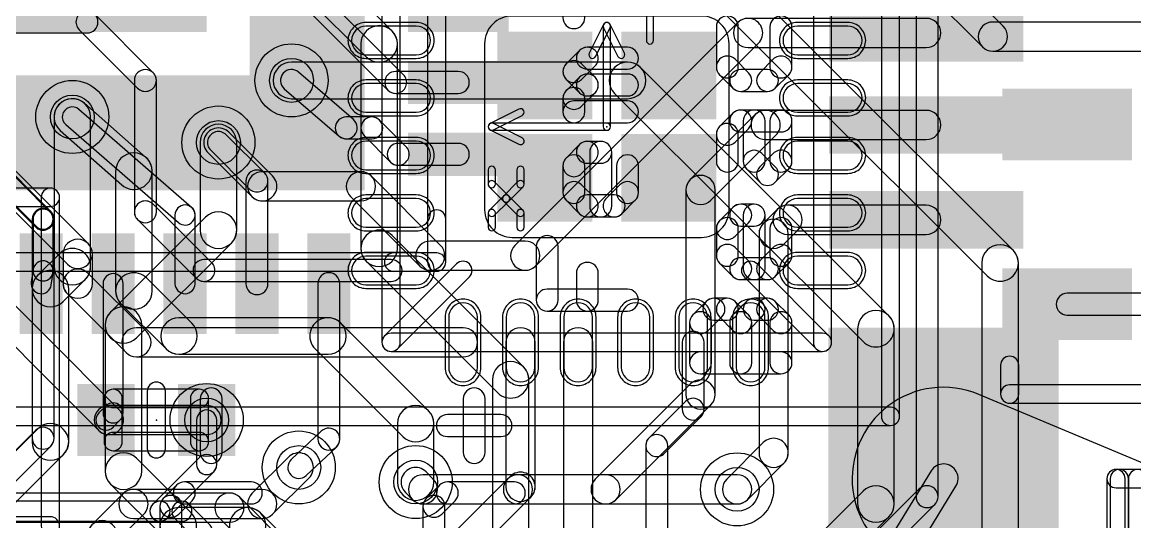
# Model space of a CAD drawing. Extents: x 0 to 2.5, y 0 to 3.1.
# Drawn here: x 0.571 to 0.8756, y 1.4211 to 1.5579 of the extents above; entities that cross this region are included whole.
import ezdxf

# ---------------------------------------------------------------- set-up
doc = ezdxf.new("R2010")
doc.units = 0
for name, color, linetype in [('1', 22, 'CONTINUOUS'), ('15', 6, 'CONTINUOUS'), ('16', 175, 'CONTINUOUS'), ('18', 82, 'CONTINUOUS'), ('19', 53, 'CONTINUOUS'), ('2', 4, 'CONTINUOUS'), ('21', 253, 'CONTINUOUS'), ('22', 253, 'CONTINUOUS'), ('23', 7, 'CONTINUOUS'), ('24', 7, 'CONTINUOUS'), ('31', 253, 'CONTINUOUS'), ('32', 253, 'CONTINUOUS'), ('46', 140, 'CONTINUOUS')]:
    doc.layers.add(name, color=color, linetype=linetype)

# ---------------------------------------------------------------- blocks, each defined once
blk = doc.blocks.new('RECT')
blk.add_solid([(-0.5, -0.5), (0.5, -0.5), (-0.5, 0.5), (0.5, 0.5)])
blk = doc.blocks.new('RECT96000X40000R100')
blk.add_lwpolyline([(0.011811, 0), (0.011811, 0, 0.414214), (0.00689, 0.004921), (-0.00689, 0.004921, 0.414214), (-0.011811, 0), (-0.011811, 0, 0.414214), (-0.00689, -0.004921), (0.00689, -0.004921, 0.414214)], format="xyb", close=True)
blk = doc.blocks.new('RECT87872X31872R100')
blk.add_lwpolyline([(0.010811, 0), (0.010811, 0, 0.414214), (0.00689, 0.003921), (-0.00689, 0.003921, 0.414214), (-0.010811, 0), (-0.010811, 0, 0.414214), (-0.00689, -0.003921), (0.00689, -0.003921, 0.414214)], format="xyb", close=True)
blk = doc.blocks.new('RECT272000X246400R25')
blk.add_lwpolyline([(0.033465, -0.022736), (0.033465, 0.022736, 0.414214), (0.025886, 0.030315), (-0.025886, 0.030315, 0.414214), (-0.033465, 0.022736), (-0.033465, -0.022736, 0.414214), (-0.025886, -0.030315), (0.025886, -0.030315, 0.414214)], format="xyb", close=True)
blk = doc.blocks.new('ROUNDV')
blk.add_circle((0, 0), 0.5)

msp = doc.modelspace()

# ---------------------------------------------------------------- linework, layer by layer
at = {"layer": '1'}
for points in [[(0.945531, 1.554331, 1), (0.950531, 1.554331, 0.414214), (0.633071, 1.871791, 1), (0.633071, 1.866791, -0.414214)], [(0.675405, 1.543578), (0.648861, 1.570121, 1), (0.644619, 1.565879), (0.671162, 1.539335, 1)], [(0.633071, 1.24187, 1), (0.633071, 1.23687, 0.414214), (0.950531, 1.554331, 1), (0.945531, 1.554331, -0.414214)], [(0.766912, 1.557828), (0.705912, 1.496828, 1), (0.711569, 1.491172), (0.772569, 1.552172, 1)], [(0.818512, 1.559), (0.76974, 1.559, 1), (0.76974, 1.551), (0.818512, 1.551, 1)], [(0.661705, 1.531267), (0.646705, 1.544267, 1), (0.642775, 1.539733), (0.657775, 1.526733, 1)], [(0.690402, 1.544457), (0.673283, 1.544457, 1), (0.673283, 1.538457), (0.690402, 1.538457, 1)], [(0.617404, 1.507216), (0.586546, 1.534074, 1), (0.582935, 1.529926), (0.613793, 1.503067, 1)], [(0.66674, 1.532), (0.65974, 1.532, 1), (0.65974, 1.526), (0.66674, 1.526, 1)], [(0.67609, 1.523893), (0.668861, 1.531121, 1), (0.664619, 1.526879), (0.671847, 1.51965, 1)], [(0.771715, 1.532632), (0.753912, 1.514828, 1), (0.759569, 1.509172), (0.777372, 1.526975, 1)], [(0.818512, 1.533803), (0.774543, 1.533803, 1), (0.774543, 1.525803), (0.818512, 1.525803, 1)], [(0.639569, 1.515828), (0.627569, 1.527828, 1), (0.621912, 1.522172), (0.633912, 1.510172, 1)], [(0.637405, 1.516578), (0.626861, 1.527121, 1), (0.622619, 1.522879), (0.633162, 1.512335, 1)], [(0.690402, 1.524772), (0.673969, 1.524772, 1), (0.673969, 1.518772), (0.690402, 1.518772, 1)], [(0.578685, 1.505945), (0.562685, 1.521945, 1), (0.558796, 1.518055), (0.574796, 1.502055, 1)], [(0.638283, 1.486339), (0.638283, 1.514457, 1), (0.632283, 1.514457), (0.632283, 1.486339, 1)], [(0.66374, 1.517), (0.63674, 1.517, 1), (0.63674, 1.509), (0.66374, 1.509, 1)], [(0.685569, 1.496828), (0.666569, 1.515828, 1), (0.660912, 1.510172), (0.679912, 1.491172, 1)], [(0.75274, 1.512), (0.75274, 1.456, 1), (0.76074, 1.456), (0.76074, 1.512, 1)], [(0.618348, 1.486339), (0.618348, 1.505142, 1), (0.612848, 1.505142), (0.612848, 1.486339, 1)], [(0.777731, 1.506647), (0.773912, 1.502828, 1), (0.779569, 1.497172), (0.783387, 1.50099, 1)], [(0.818512, 1.507819), (0.780559, 1.507819, 1), (0.780559, 1.499819), (0.818512, 1.499819, 1)], [(0.57949, 1.489827), (0.57949, 1.504, 1), (0.57399, 1.504), (0.57399, 1.489827, 1)], [(0.77274, 1.5), (0.77274, 1.44, 1), (0.78074, 1.44), (0.78074, 1.5, 1)], [(0.70874, 1.498), (0.68274, 1.498, 1), (0.68274, 1.49), (0.70874, 1.49, 1)], [(0.578949, 1.485939), (0.579461, 1.489428, 1), (0.574019, 1.490226), (0.573507, 1.486738, 1)], [(0.593163, 1.486339), (0.593163, 1.450953, 1), (0.598663, 1.450953), (0.598663, 1.486339, 1)], [(0.651969, 1.486339), (0.651969, 1.443772, 1), (0.657969, 1.443772), (0.657969, 1.486339, 1)], [(0.753912, 1.458828), (0.727912, 1.432828, 1), (0.733569, 1.427172), (0.759569, 1.453172, 1)], [(0.813583, 1.409892), (0.898228, 1.374459, 1), (0.917535, 1.420581), (0.83289, 1.456014, 1)], [(0.593969, 1.452897), (0.592016, 1.450945, 1), (0.595905, 1.447055), (0.597858, 1.449008, 1)], [(0.61877, 1.449), (0.61877, 1.43678, 1), (0.62427, 1.43678), (0.62427, 1.449, 1)], [(0.652909, 1.445953), (0.64468, 1.438181, 1), (0.6488, 1.433819), (0.657028, 1.441591, 1)], [(0.773912, 1.442828), (0.763912, 1.432828, 1), (0.769569, 1.427172), (0.779569, 1.437172, 1)], [(0.619575, 1.438724), (0.606796, 1.425945, 1), (0.610685, 1.422055), (0.623464, 1.434835, 1)], [(0.683569, 1.432828), (0.681569, 1.434828, 1), (0.675912, 1.429172), (0.677912, 1.427172, 1)], [(0.804697, 1.394915), (0.82665, 1.430868, 1), (0.819822, 1.435037), (0.79787, 1.399085, 1)], [(0.941346, 1.435453), (0.87048, 1.435453, 1), (0.87048, 1.430453), (0.941346, 1.430453, 1)], [(0.86798, 1.432953), (0.86798, 1.366024, 1), (0.87298, 1.366024), (0.87298, 1.432953, 1)], [(0.873886, 1.366024), (0.873886, 1.432953, 1), (0.868886, 1.432953), (0.868886, 1.366024, 1)], [(0.878886, 1.366024), (0.878886, 1.432953, 1), (0.873886, 1.432953), (0.873886, 1.366024, 1)], [(0.73074, 1.434), (0.68074, 1.434, 1), (0.68074, 1.426), (0.73074, 1.426, 1)], [(0.60874, 1.42675), (0.558824, 1.42675, 1), (0.558824, 1.42125), (0.60874, 1.42125, 1)], [(0.61474, 1.42675), (0.60874, 1.42675, 1), (0.60874, 1.42125), (0.61474, 1.42125, 1)], [(0.622433, 1.420197), (0.616685, 1.425945, 1), (0.612796, 1.422055), (0.618544, 1.416307, 1)]]:
    msp.add_lwpolyline(points, format="xyb", close=True, dxfattribs=at)
at = {"layer": '15'}
for points in [[(0.731205, 1.592464), (0.835205, 1.488464, 1), (0.842276, 1.495536), (0.738276, 1.599536, 1)], [(0.64474, 1.537), (0.73674, 1.537, 1), (0.73674, 1.547), (0.64474, 1.547, 1)], [(0.733205, 1.538464), (0.801205, 1.470464, 1), (0.808276, 1.477536), (0.740276, 1.545536, 1)], [(0.604904, 1.520893), (0.588046, 1.535751, 1), (0.581434, 1.528249), (0.598292, 1.513391, 1)], [(0.578861, 1.506121), (0.562861, 1.522121, 1), (0.558619, 1.517879), (0.574619, 1.501879, 1)], [(0.606598, 1.484339), (0.606598, 1.517142, 1), (0.596598, 1.517142), (0.596598, 1.484339, 1)], [(0.57974, 1.444), (0.57974, 1.504, 1), (0.57374, 1.504), (0.57374, 1.444, 1)], [(0.83374, 1.492), (0.83374, 1.404, 1), (0.84374, 1.404), (0.84374, 1.492, 1)], [(0.617473, 1.475536), (0.605134, 1.487874, 1), (0.598063, 1.480803), (0.610401, 1.468464, 1)], [(0.79974, 1.474), (0.79974, 1.426, 1), (0.80974, 1.426), (0.80974, 1.474, 1)], [(0.65474, 1.477), (0.613937, 1.477, 1), (0.613937, 1.467), (0.65474, 1.467, 1)], [(0.682276, 1.451536), (0.658276, 1.475536, 1), (0.651205, 1.468464), (0.675205, 1.444464, 1)], [(0.68374, 1.432), (0.68374, 1.448, 1), (0.67374, 1.448), (0.67374, 1.432, 1)], [(0.566861, 1.429879), (0.578861, 1.441879, 1), (0.574619, 1.446121), (0.562619, 1.434121, 1)], [(0.639569, 1.423172), (0.649569, 1.433172, 1), (0.643912, 1.438828), (0.633912, 1.428828, 1)], [(0.649569, 1.367172), (0.709569, 1.427172, 1), (0.703912, 1.432828), (0.643912, 1.372828, 1)], [(0.70674, 1.426), (0.76674, 1.426, 1), (0.76674, 1.434), (0.70674, 1.434, 1)], [(0.598632, 1.428828), (0.590101, 1.420297, 1), (0.595758, 1.41464), (0.604289, 1.423172, 1)], [(0.601461, 1.422), (0.63674, 1.422, 1), (0.63674, 1.43), (0.601461, 1.43, 1)], [(0.801205, 1.429536), (0.769205, 1.397536, 1), (0.776276, 1.390464), (0.808276, 1.422464, 1)], [(0.588929, 1.417469), (0.588929, 1.399469, 1), (0.596929, 1.399469), (0.596929, 1.417469, 1)]]:
    msp.add_lwpolyline(points, format="xyb", close=True, dxfattribs=at)
at = {"layer": '16'}
for points in [[(0.945531, 1.554331, 1), (0.950531, 1.554331, 0.414214), (0.633071, 1.871791, 1), (0.633071, 1.866791, -0.414214)], [(0.80624, 1.65), (0.80624, 1.45, 1), (0.81124, 1.45), (0.81124, 1.65, 1)], [(0.819211, 1.565872), (0.833912, 1.551172, 1), (0.839569, 1.556828), (0.824868, 1.571529, 1)], [(0.81574, 1.566701), (0.81574, 1.428, 1), (0.82174, 1.428), (0.82174, 1.566701, 1)], [(0.58874, 1.561), (0.51874, 1.561, 1), (0.51874, 1.555), (0.58874, 1.555, 1)], [(0.606861, 1.544121), (0.590861, 1.560121, 1), (0.586619, 1.555879), (0.602619, 1.539879, 1)], [(0.633071, 1.24187, 1), (0.633071, 1.23687, 0.414214), (0.950531, 1.554331, 1), (0.945531, 1.554331, -0.414214)], [(0.90874, 1.558), (0.83674, 1.558, 1), (0.83674, 1.55), (0.90874, 1.55, 1)], [(0.60774, 1.506), (0.60774, 1.542, 1), (0.60174, 1.542), (0.60174, 1.506, 1)], [(0.589057, 1.49734), (0.563569, 1.522828, 1), (0.557912, 1.517172), (0.5834, 1.491683, 1)], [(0.622901, 1.492082), (0.606861, 1.508121, 1), (0.602619, 1.503879), (0.618658, 1.487839, 1)], [(0.590228, 1.486339), (0.590228, 1.494512, 1), (0.582228, 1.494512), (0.582228, 1.486339, 1)], [(0.550912, 1.487172), (0.591912, 1.446172, 1), (0.597569, 1.451828), (0.556569, 1.492828, 1)], [(0.672016, 1.492961), (0.62078, 1.492961, 1), (0.62078, 1.486961), (0.672016, 1.486961, 1)], [(0.60512, 1.473104), (0.589057, 1.489167, 1), (0.5834, 1.48351), (0.599463, 1.467447, 1)], [(0.857102, 1.477713), (0.943717, 1.477713, 1), (0.943717, 1.483713), (0.857102, 1.483713, 1)], [(0.691701, 1.474276), (0.602291, 1.474276, 1), (0.602291, 1.466276), (0.691701, 1.466276, 1)], [(0.703449, 1.470276), (0.703449, 1.430709, 1), (0.711449, 1.430709), (0.711449, 1.470276, 1)], [(0.719197, 1.470276), (0.719197, 1.411543, 1), (0.727197, 1.411543), (0.727197, 1.470276, 1)], [(0.751693, 1.470276), (0.751693, 1.451953, 1), (0.757693, 1.451953), (0.757693, 1.470276, 1)], [(0.59474, 1.445), (0.62152, 1.445, 1), (0.62152, 1.453), (0.59474, 1.453, 1)], [(0.752572, 1.454074), (0.742619, 1.444121, 1), (0.746861, 1.439879), (0.756814, 1.449831, 1)], [(0.80874, 1.4525), (0.49374, 1.4525, 1), (0.49374, 1.4475), (0.80874, 1.4475, 1)], [(0.74174, 1.442), (0.74174, 1.382, 1), (0.74774, 1.382), (0.74774, 1.442, 1)], [(0.70462, 1.433537), (0.685912, 1.414828, 1), (0.691569, 1.409172), (0.710277, 1.42788, 1)], [(0.62774, 1.429), (0.56374, 1.429, 1), (0.56374, 1.421), (0.62774, 1.421, 1)], [(0.643569, 1.414828), (0.630569, 1.427828, 1), (0.624912, 1.422172), (0.637912, 1.409172, 1)], [(0.816619, 1.430121), (0.788619, 1.402121, 1), (0.792861, 1.397879), (0.820861, 1.425879, 1)]]:
    msp.add_lwpolyline(points, format="xyb", close=True, dxfattribs=at)
at = {"layer": '19'}
for radius in [0.304381, 0.304281]:
    msp.add_circle((0.633071, 1.554331), radius, dxfattribs=at)
at = {"layer": '2'}
for points in [[(0.649205, 1.564464), (0.665205, 1.548464, 1), (0.672276, 1.555536), (0.656276, 1.571536, 1)], [(0.66374, 1.552), (0.66374, 1.496, 1), (0.67374, 1.496), (0.67374, 1.552, 1)], [(0.58974, 1.491), (0.58974, 1.532, 1), (0.57974, 1.532), (0.57974, 1.491, 1)], [(0.62974, 1.501), (0.62974, 1.525, 1), (0.61974, 1.525), (0.61974, 1.501, 1)], [(0.602276, 1.471464), (0.628276, 1.497464, 1), (0.621205, 1.504536), (0.595205, 1.478536, 1)], [(0.665205, 1.492464), (0.701205, 1.456464, 1), (0.708276, 1.463536), (0.672276, 1.499536, 1)], [(0.582276, 1.481464), (0.588276, 1.487464, 1), (0.581205, 1.494536), (0.575205, 1.488536, 1)], [(0.58374, 1.443), (0.58374, 1.485, 1), (0.57374, 1.485), (0.57374, 1.443, 1)], [(0.60374, 1.435), (0.60374, 1.475, 1), (0.59374, 1.475), (0.59374, 1.435, 1)], [(0.69974, 1.46), (0.69974, 1.414, 1), (0.70974, 1.414), (0.70974, 1.46, 1)], [(0.566276, 1.423464), (0.582276, 1.439464, 1), (0.575205, 1.446536), (0.559205, 1.430536, 1)], [(0.617276, 1.423536), (0.602276, 1.438536, 1), (0.595205, 1.431464), (0.610205, 1.416464, 1)], [(0.63274, 1.425), (0.61374, 1.425, 1), (0.61374, 1.415), (0.63274, 1.415, 1)], [(0.629205, 1.416464), (0.645205, 1.400464, 1), (0.652276, 1.407536), (0.636276, 1.423536, 1)]]:
    msp.add_lwpolyline(points, format="xyb", close=True, dxfattribs=at)
at = {"layer": '21'}
for points in [[(0.725061, 1.559188), (0.725061, 1.566527, 1), (0.719061, 1.566527), (0.719061, 1.559188, 1)], [(0.761061, 1.556679), (0.761061, 1.54567, 1), (0.767061, 1.54567), (0.767061, 1.556679, 1)], [(0.78174, 1.54567), (0.78174, 1.556679, 1), (0.77574, 1.556679), (0.77574, 1.54567, 1)], [(0.724182, 1.542294), (0.727852, 1.545964, 1), (0.723609, 1.550206), (0.71994, 1.546537, 1)], [(0.725731, 1.545085), (0.73674, 1.545085, 1), (0.73674, 1.551085), (0.725731, 1.551085, 1)], [(0.727852, 1.542867), (0.724182, 1.546537, 1), (0.71994, 1.542294), (0.723609, 1.538624, 1)], [(0.76194, 1.543548), (0.765609, 1.539879, 1), (0.769852, 1.544121), (0.766182, 1.547791, 1)], [(0.777192, 1.539879), (0.780861, 1.543548, 1), (0.776619, 1.547791), (0.772949, 1.544121, 1)], [(0.767731, 1.539), (0.77507, 1.539, 1), (0.77507, 1.545), (0.767731, 1.545, 1)], [(0.724182, 1.534954), (0.727852, 1.538624, 1), (0.723609, 1.542867), (0.71994, 1.539197, 1)], [(0.725731, 1.537745), (0.73674, 1.537745, 1), (0.73674, 1.543745), (0.725731, 1.543745, 1)], [(0.725061, 1.533406), (0.725061, 1.537076, 1), (0.719061, 1.537076), (0.719061, 1.533406, 1)], [(0.73674, 1.536406), (0.722061, 1.536406, 1), (0.722061, 1.530406), (0.73674, 1.530406, 1)], [(0.766182, 1.525106), (0.769852, 1.528776, 1), (0.765609, 1.533018), (0.76194, 1.529349, 1)], [(0.767731, 1.527897), (0.77874, 1.527897, 1), (0.77874, 1.533897), (0.767731, 1.533897, 1)], [(0.774401, 1.519888), (0.774401, 1.530897, 1), (0.768401, 1.530897), (0.768401, 1.519888, 1)], [(0.77574, 1.530897), (0.77574, 1.519888, 1), (0.78174, 1.519888), (0.78174, 1.530897, 1)], [(0.767061, 1.519888), (0.767061, 1.527227, 1), (0.761061, 1.527227), (0.761061, 1.519888, 1)], [(0.724182, 1.516512), (0.727852, 1.520182, 1), (0.723609, 1.524424), (0.71994, 1.520755, 1)], [(0.725731, 1.519303), (0.729401, 1.519303, 1), (0.729401, 1.525303), (0.725731, 1.525303, 1)], [(0.726401, 1.522303), (0.726401, 1.507624, 1), (0.732401, 1.507624), (0.732401, 1.522303, 1)], [(0.777192, 1.518339), (0.773522, 1.522009, 1), (0.769279, 1.517766), (0.772949, 1.514097, 1)], [(0.776619, 1.522009), (0.772949, 1.518339, 1), (0.777192, 1.514097), (0.780861, 1.517766, 1)], [(0.725061, 1.511294), (0.725061, 1.518633, 1), (0.719061, 1.518633), (0.719061, 1.511294, 1)], [(0.73374, 1.518633), (0.73374, 1.511294, 1), (0.73974, 1.511294), (0.73974, 1.518633, 1)], [(0.727852, 1.509745), (0.724182, 1.513415, 1), (0.71994, 1.509172), (0.723609, 1.505503, 1)], [(0.734619, 1.513415), (0.730949, 1.509745, 1), (0.735192, 1.505503), (0.738861, 1.509172, 1)], [(0.73307, 1.510624), (0.725731, 1.510624, 1), (0.725731, 1.504624), (0.73307, 1.504624, 1)], [(0.766182, 1.499324), (0.769852, 1.502994, 1), (0.765609, 1.507236), (0.76194, 1.503567, 1)], [(0.767731, 1.502115), (0.771401, 1.502115, 1), (0.771401, 1.508115), (0.767731, 1.508115, 1)], [(0.768401, 1.505115), (0.768401, 1.490436, 1), (0.774401, 1.490436), (0.774401, 1.505115, 1)], [(0.686996, 1.492244), (0.686996, 1.504055, 1), (0.681996, 1.504055), (0.681996, 1.492244, 1)], [(0.767061, 1.494106), (0.767061, 1.501445, 1), (0.761061, 1.501445), (0.761061, 1.494106, 1)], [(0.77574, 1.501445), (0.77574, 1.494106, 1), (0.78174, 1.494106), (0.78174, 1.501445, 1)], [(0.717721, 1.481842), (0.717721, 1.496521, 1), (0.711721, 1.496521), (0.711721, 1.481842, 1)], [(0.769852, 1.492557), (0.766182, 1.496227, 1), (0.76194, 1.491984), (0.765609, 1.488315, 1)], [(0.776619, 1.496227), (0.772949, 1.492557, 1), (0.777192, 1.488315), (0.780861, 1.491984, 1)], [(0.684496, 1.494744), (0.672685, 1.494744, 1), (0.672685, 1.489744), (0.684496, 1.489744, 1)], [(0.77507, 1.493436), (0.767731, 1.493436, 1), (0.767731, 1.487436), (0.77507, 1.487436, 1)], [(0.728731, 1.481842), (0.728731, 1.489181, 1), (0.722731, 1.489181), (0.722731, 1.481842, 1)], [(0.73674, 1.484842), (0.714721, 1.484842, 1), (0.714721, 1.478842), (0.73674, 1.478842, 1)], [(0.758843, 1.473542), (0.762513, 1.477212, 1), (0.75827, 1.481454), (0.7546, 1.477785, 1)], [(0.760391, 1.476333), (0.764061, 1.476333, 1), (0.764061, 1.482333), (0.760391, 1.482333, 1)], [(0.76194, 1.477212), (0.765609, 1.473542, 1), (0.769852, 1.477785), (0.766182, 1.481454, 1)], [(0.769852, 1.473542), (0.773522, 1.477212, 1), (0.769279, 1.481454), (0.765609, 1.477785, 1)], [(0.771401, 1.476333), (0.77507, 1.476333, 1), (0.77507, 1.482333), (0.771401, 1.482333, 1)], [(0.772949, 1.477212), (0.776619, 1.473542, 1), (0.780861, 1.477785), (0.777192, 1.481454, 1)], [(0.759721, 1.464654), (0.759721, 1.475663, 1), (0.753721, 1.475663), (0.753721, 1.464654, 1)], [(0.770731, 1.464654), (0.770731, 1.475663, 1), (0.764731, 1.475663), (0.764731, 1.464654, 1)], [(0.77574, 1.475663), (0.77574, 1.464654, 1), (0.78174, 1.464654), (0.78174, 1.475663, 1)], [(0.77874, 1.467654), (0.756721, 1.467654, 1), (0.756721, 1.461654), (0.77874, 1.461654, 1)], [(0.60524, 1.456874), (0.60524, 1.441126, 1), (0.61024, 1.441126), (0.61024, 1.456874, 1)]]:
    msp.add_lwpolyline(points, format="xyb", close=True, dxfattribs=at)
at = {"layer": '22'}
for points in [[(0.57874, 1.5125), (0.50874, 1.5125, 1), (0.50874, 1.5075), (0.57874, 1.5075, 1)], [(0.58124, 1.42), (0.58124, 1.51, 1), (0.57624, 1.51), (0.57624, 1.42, 1)], [(0.843854, 1.456106), (0.843854, 1.46398, 1), (0.838854, 1.46398), (0.838854, 1.456106, 1)], [(0.62575, 1.440128), (0.62575, 1.454807, 1), (0.61975, 1.454807), (0.61975, 1.440128, 1)], [(0.69775, 1.440128), (0.69775, 1.454807, 1), (0.69175, 1.454807), (0.69175, 1.440128, 1)], [(0.959465, 1.458606), (0.841354, 1.458606, 1), (0.841354, 1.453606), (0.959465, 1.453606, 1)], [(0.702089, 1.450468), (0.68741, 1.450468, 1), (0.68741, 1.444468), (0.702089, 1.444468, 1)], [(0.613861, 1.423234), (0.617531, 1.426904, 1), (0.613289, 1.431146), (0.609619, 1.427477, 1)], [(0.61541, 1.426025), (0.633759, 1.426025, 1), (0.633759, 1.432025), (0.61541, 1.432025, 1)], [(0.685861, 1.423234), (0.689531, 1.426904, 1), (0.685289, 1.431146), (0.681619, 1.427477, 1)], [(0.68741, 1.426025), (0.705759, 1.426025, 1), (0.705759, 1.432025), (0.68741, 1.432025, 1)], [(0.61474, 1.418016), (0.61474, 1.425355, 1), (0.60874, 1.425355), (0.60874, 1.418016, 1)], [(0.68674, 1.418016), (0.68674, 1.425355, 1), (0.68074, 1.425355), (0.68074, 1.418016, 1)], [(0.50874, 1.4175), (0.57874, 1.4175, 1), (0.57874, 1.4225), (0.50874, 1.4225, 1)]]:
    msp.add_lwpolyline(points, format="xyb", close=True, dxfattribs=at)
at = {"layer": '23'}
for points in [[(0.681996, 1.689094), (0.681996, 1.492244, 1), (0.686996, 1.492244), (0.686996, 1.689094, 1)], [(0.684496, 1.494744), (0.487646, 1.494744, 1), (0.487646, 1.489744), (0.684496, 1.489744, 1)], [(0.595929, 1.452406), (0.619551, 1.452406, 1), (0.619551, 1.457406), (0.595929, 1.457406, 1)], [(0.598429, 1.443094), (0.598429, 1.454906, 1), (0.593429, 1.454906), (0.593429, 1.443094, 1)], [(0.617051, 1.454906), (0.617051, 1.443094, 1), (0.622051, 1.443094), (0.622051, 1.454906, 1)], [(0.619551, 1.445594), (0.595929, 1.445594, 1), (0.595929, 1.440594), (0.619551, 1.440594, 1)]]:
    msp.add_lwpolyline(points, format="xyb", close=True, dxfattribs=at)
msp.add_point((0.60774, 1.449), dxfattribs=at)
at = {"layer": '24'}
for points in [[(0.669516, 1.588386), (0.669516, 1.470276, 1), (0.674516, 1.470276), (0.674516, 1.588386, 1)], [(0.792626, 1.470276), (0.792626, 1.588386, 1), (0.787626, 1.588386), (0.787626, 1.470276, 1)], [(0.741898, 1.560827), (0.741898, 1.552953, 1), (0.743866, 1.552953), (0.743866, 1.560827, 1)], [(0.730191, 1.55733), (0.726254, 1.549456, 1), (0.728014, 1.548576), (0.731951, 1.55645, 1)], [(0.732055, 1.529331), (0.732055, 1.55689, 1), (0.730087, 1.55689), (0.730087, 1.529331, 1)], [(0.730191, 1.55645), (0.734128, 1.548576, 1), (0.735888, 1.549456), (0.731951, 1.55733, 1)], [(0.700015, 1.52845), (0.707889, 1.532387, 1), (0.707009, 1.534148), (0.699135, 1.530211, 1)], [(0.731071, 1.530315), (0.699575, 1.530315, 1), (0.699575, 1.528346), (0.731071, 1.528346, 1)], [(0.699135, 1.52845), (0.707009, 1.524513, 1), (0.707889, 1.526274), (0.700015, 1.530211, 1)], [(0.700559, 1.513583), (0.700559, 1.51752, 1), (0.698591, 1.51752), (0.698591, 1.513583, 1)], [(0.706465, 1.51752), (0.706465, 1.513583, 1), (0.708433, 1.513583), (0.708433, 1.51752, 1)], [(0.704208, 1.510342), (0.700271, 1.514279, 1), (0.698879, 1.512887), (0.702816, 1.50895, 1)], [(0.706753, 1.514279), (0.702816, 1.510342, 1), (0.704208, 1.50895), (0.708145, 1.512887, 1)], [(0.702816, 1.510342), (0.698879, 1.506405, 1), (0.700271, 1.505013), (0.704208, 1.50895, 1)], [(0.702816, 1.50895), (0.706753, 1.505013, 1), (0.708145, 1.506405), (0.704208, 1.510342, 1)], [(0.698591, 1.505709), (0.698591, 1.501772, 1), (0.700559, 1.501772), (0.700559, 1.505709, 1)], [(0.706465, 1.505709), (0.706465, 1.501772, 1), (0.708433, 1.501772), (0.708433, 1.505709, 1)], [(0.673784, 1.468508), (0.693469, 1.488193, 1), (0.689933, 1.491728), (0.670248, 1.472043, 1)], [(0.791894, 1.472043), (0.772209, 1.491728, 1), (0.768673, 1.488193), (0.788358, 1.468508, 1)], [(0.790126, 1.472776), (0.672016, 1.472776, 1), (0.672016, 1.467776), (0.790126, 1.467776, 1)]]:
    msp.add_lwpolyline(points, format="xyb", close=True, dxfattribs=at)
msp.add_point((0.731071, 1.529331), dxfattribs=at)
at = {"layer": '46'}
for points in [[(0.297402, 1.441498, 1), (0.202598, 1.409683, 0.32219), (0.633057, 1.1, 1), (0.633084, 1.2, -0.32219)], [(0.633057, 1.2, 1), (0.633084, 1.1, 0.32219), (1.063544, 1.409683, 1), (0.96874, 1.441498, -0.32219)]]:
    msp.add_lwpolyline(points, format="xyb", close=True, dxfattribs=at)

# ---------------------------------------------------------------- block references
at = {"layer": '1'}
for p, xscale, yscale, rotation in [((0.586071, 1.590669), 0.070866, 0.070866, 270), ((0.690402, 1.561142), 0.011811, 0.027559, 270), ((0.818512, 1.555), 0.015748, 0.05315, 90), ((0.690402, 1.541457), 0.011811, 0.027559, 270), ((0.818512, 1.529803), 0.015748, 0.05315, 90), ((0.690402, 1.521772), 0.011811, 0.027559, 270), ((0.818512, 1.503819), 0.015748, 0.05315, 90), ((0.576228, 1.486339), 0.011811, 0.027559, 180), ((0.595913, 1.486339), 0.011811, 0.027559, 180), ((0.615598, 1.486339), 0.011811, 0.027559, 180), ((0.635283, 1.486339), 0.011811, 0.027559, 180), ((0.654969, 1.486339), 0.011811, 0.027559, 180), ((0.823236, 1.432953), 0.082677, 0.062992, 90)]:
    msp.add_blockref('RECT', p, dxfattribs=dict(at, xscale=xscale, yscale=yscale, rotation=rotation))
at = {"layer": '1', "xscale": 0.015748, "yscale": 0.019685}
for p in [(0.593961, 1.449), (0.62152, 1.449)]:
    msp.add_blockref('RECT', p, dxfattribs=at)
at = {"layer": '16'}
for name, p, rotation in [('RECT272000X246400R25', (0.731071, 1.529331), 180), ('RECT96000X40000R100', (0.790126, 1.552953), 180), ('RECT96000X40000R100', (0.790126, 1.537205), 180), ('RECT96000X40000R100', (0.790126, 1.521457), 180), ('RECT96000X40000R100', (0.790126, 1.505709), 180), ('RECT96000X40000R100', (0.790126, 1.489961), 180), ('RECT96000X40000R100', (0.691701, 1.470276), 90), ('RECT96000X40000R100', (0.707449, 1.470276), 90), ('RECT96000X40000R100', (0.723197, 1.470276), 90), ('RECT96000X40000R100', (0.738945, 1.470276), 90), ('RECT96000X40000R100', (0.754693, 1.470276), 90), ('RECT96000X40000R100', (0.770441, 1.470276), 90)]:
    msp.add_blockref(name, p, dxfattribs=dict(at, rotation=rotation))
for p in [(0.672016, 1.552953), (0.672016, 1.537205), (0.672016, 1.521457), (0.672016, 1.505709), (0.672016, 1.489961)]:
    msp.add_blockref('RECT96000X40000R100', p, dxfattribs=at)
at = {"layer": '16', "xscale": 0.035433, "yscale": 0.019685, "rotation": 180}
for p in [(0.857102, 1.529925), (0.857102, 1.480713)]:
    msp.add_blockref('RECT', p, dxfattribs=at)
at = {"layer": '18'}
for p, xscale, yscale in [((0.64474, 1.542), 0.02, 0.02), ((0.64474, 1.542), 0.02, 0.02), ((0.64474, 1.542), 0.012, 0.012), ((0.64474, 1.542), 0.012, 0.012), ((0.58474, 1.532), 0.02, 0.02), ((0.58474, 1.532), 0.02, 0.02), ((0.58474, 1.532), 0.012, 0.012), ((0.58474, 1.532), 0.012, 0.012), ((0.62474, 1.525), 0.02, 0.02), ((0.62474, 1.525), 0.02, 0.02), ((0.62474, 1.525), 0.012, 0.012), ((0.62474, 1.525), 0.012, 0.012), ((0.62152, 1.449), 0.02, 0.02), ((0.62152, 1.449), 0.02, 0.02), ((0.62152, 1.449), 0.012, 0.012), ((0.62152, 1.449), 0.012, 0.012), ((0.64674, 1.436), 0.02, 0.02), ((0.64674, 1.436), 0.02, 0.02), ((0.64674, 1.436), 0.012, 0.012), ((0.64674, 1.436), 0.012, 0.012), ((0.67874, 1.432), 0.02, 0.02), ((0.67874, 1.432), 0.02, 0.02), ((0.67874, 1.432), 0.012, 0.012), ((0.67874, 1.432), 0.012, 0.012), ((0.76674, 1.43), 0.02, 0.02), ((0.76674, 1.43), 0.02, 0.02), ((0.76674, 1.43), 0.012, 0.012), ((0.76674, 1.43), 0.012, 0.012)]:
    msp.add_blockref('ROUNDV', p, dxfattribs=dict(at, xscale=xscale, yscale=yscale))
at = {"layer": '21', "rotation": 270}
for p, xscale, yscale in [((0.649063, 1.590669), 0.15748, 0.031496), ((0.586071, 1.527677), 0.031496, 0.15748)]:
    msp.add_blockref('RECT', p, dxfattribs=dict(at, xscale=xscale, yscale=yscale))
at = {"layer": '31'}
for p, xscale, yscale, rotation in [((0.690402, 1.561142), 0.009811, 0.025559, 270), ((0.818512, 1.555), 0.013748, 0.05115, 90), ((0.690402, 1.541457), 0.009811, 0.025559, 270), ((0.818512, 1.529803), 0.013748, 0.05115, 90), ((0.690402, 1.521772), 0.009811, 0.025559, 270), ((0.818512, 1.503819), 0.013748, 0.05115, 90), ((0.576228, 1.486339), 0.009811, 0.025559, 180), ((0.595913, 1.486339), 0.009811, 0.025559, 180), ((0.615598, 1.486339), 0.009811, 0.025559, 180), ((0.635283, 1.486339), 0.009811, 0.025559, 180), ((0.654969, 1.486339), 0.009811, 0.025559, 180), ((0.823236, 1.432953), 0.080677, 0.060992, 90)]:
    msp.add_blockref('RECT', p, dxfattribs=dict(at, xscale=xscale, yscale=yscale, rotation=rotation))
at = {"layer": '31', "xscale": 0.013748, "yscale": 0.017685}
for p in [(0.593961, 1.449), (0.62152, 1.449)]:
    msp.add_blockref('RECT', p, dxfattribs=at)
at = {"layer": '32'}
for p in [(0.672016, 1.552953), (0.672016, 1.537205), (0.672016, 1.521457), (0.672016, 1.505709), (0.672016, 1.489961)]:
    msp.add_blockref('RECT87872X31872R100', p, dxfattribs=at)
for p, rotation in [((0.790126, 1.552953), 180), ((0.790126, 1.537205), 180), ((0.790126, 1.521457), 180), ((0.790126, 1.505709), 180), ((0.790126, 1.489961), 180), ((0.691701, 1.470276), 90), ((0.707449, 1.470276), 90), ((0.723197, 1.470276), 90), ((0.738945, 1.470276), 90), ((0.754693, 1.470276), 90), ((0.770441, 1.470276), 90)]:
    msp.add_blockref('RECT87872X31872R100', p, dxfattribs=dict(at, rotation=rotation))
at = {"layer": '32', "rotation": 180}
for p, xscale, yscale in [((0.714071, 1.543331), 0.026, 0.024), ((0.748071, 1.543331), 0.026, 0.024), ((0.857102, 1.529925), 0.033433, 0.017685), ((0.714071, 1.515331), 0.026, 0.024), ((0.748071, 1.515331), 0.026, 0.024), ((0.857102, 1.480713), 0.033433, 0.017685)]:
    msp.add_blockref('RECT', p, dxfattribs=dict(at, xscale=xscale, yscale=yscale))

doc.saveas('drawing.dxf')
